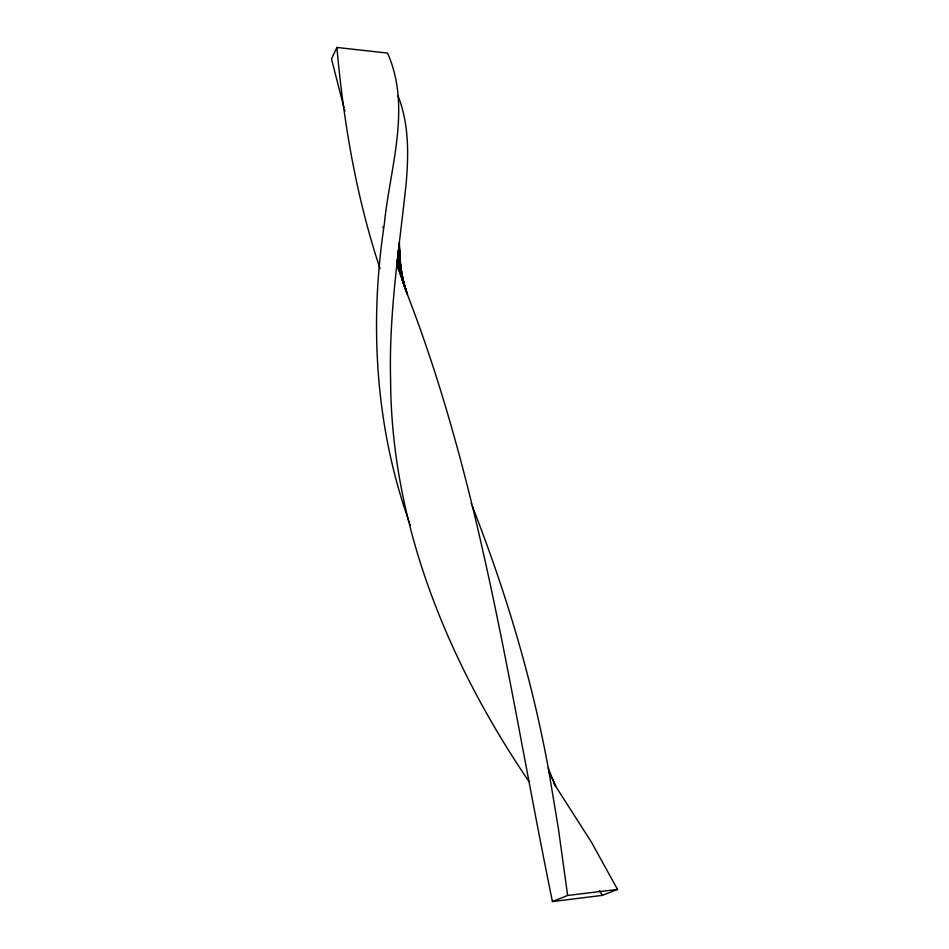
<?xml version="1.0" encoding="UTF-8"?>
<svg xmlns="http://www.w3.org/2000/svg" width="949" height="949" viewBox="0 0 949 949"><rect width="100%" height="100%" fill="white"/><g stroke="black" fill="none" stroke-linecap="round" stroke-linejoin="round"><path stroke-width="1.42" d="M408.485 519.957C375.294 425.52 369.339 323.075 384.274 224.486C389.671 168.447 411.819 107.759 387.536 53.085L336.883 47.45L331.474 58.968L343.965 107.581M396.741 264.747L407.714 295.258C482.839 490.182 510.609 698.073 552.425 901.55L567.632 895.453L617.526 889.415L591.464 842.214L553.73 783.222M552.425 901.55L602.354 895.37L617.526 889.415M528.866 781.418C448.533 663.054 391.13 524.75 390.608 379.956C388.758 314.487 399.09 249.634 406.006 184.747C408.734 155.102 409.138 124.153 398.106 95.991M599.543 890.672L602.354 895.37M472.187 505.9C505.983 592.046 532.65 681.121 549.02 772.249L556.47 787.338M555.295 785.57L548.249 768.121M471.262 503.516L471.499 504.109M402.293 280.287L403.301 283.075M403.811 284.475L404.488 286.337L397.868 254.961L403.977 284.937L398.058 253.347L403.479 283.537L398.236 251.746L402.969 282.15L398.426 250.156L402.269 279.291L398.805 246.989L400.692 269.125M404.832 287.274L407.548 294.795M382.874 226.941L383.349 228.27M410.419 525.544L409.932 524.145M409.446 522.745L408.722 520.657M407.038 293.371L396.931 263.098L406.528 291.96L397.109 261.45L406.018 290.56L397.299 259.812L405.508 289.148L397.678 256.574L404.488 286.337M380.003 268.591C356.266 197.048 343.621 122.374 336.883 47.45M344.938 111.069L344.57 109.764M549.02 772.249L558.356 828.311L567.632 895.453M400.941 272.066L401.202 275.02M400.703 268.069L398.995 245.423L400.419 268.081M400.917 270.892L401.237 275.139M400.49 268.045L399.185 243.857L399.873 260.951M399.98 263.798L400.158 268.081L399.375 242.303"/></g></svg>
